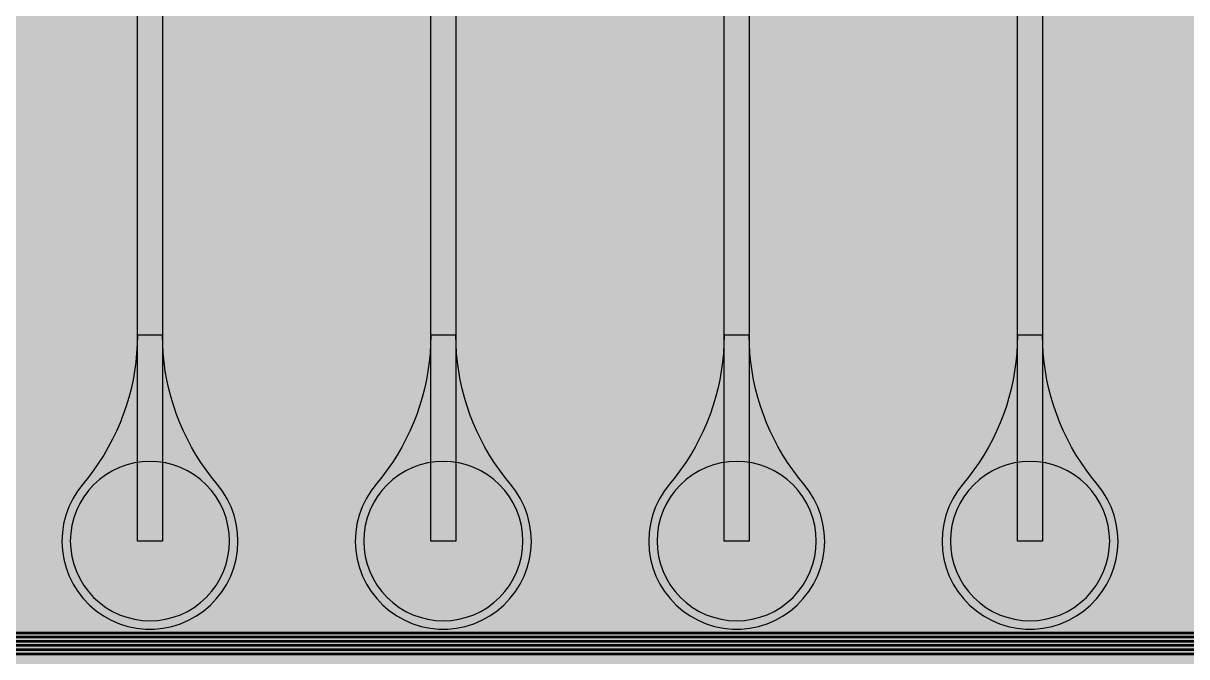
# Model space of a CAD drawing. Header units: metres. Extents: x -7240 to 10960, y -29667 to 1823.
# Drawn here: x -5403 to -4015, y -20920 to -20165 of the extents above; entities that cross this region are included whole.
import ezdxf

# ---------------------------------------------------------------- set-up
doc = ezdxf.new("R2010")
doc.units = ezdxf.units.M
for name, color, linetype in [('Metal1', 4, 'CONTINUOUS'), ('Polyimide', 7, 'CONTINUOUS'), ('Polyimide_Negative', 5, 'CONTINUOUS')]:
    doc.layers.add(name, color=color, linetype=linetype)

msp = doc.modelspace()

# ---------------------------------------------------------------- hatches: boundary and pattern name
at = {"layer": 'Polyimide'}
msp.add_hatch(color=7, dxfattribs=at).paths.add_polyline_path([(4088.5, -11806.9), (4098.7, -11851.2), (4115.6, -11893.5), (4138.6, -11932.7), (4167.4, -11968), (4201.1, -11998.5), (4239, -12023.6), (4280.3, -12042.7), (4349.2, -12073.7), (4413.2, -12113.8), (4471.3, -12162), (4522.3, -12217.7), (4565.4, -12279.7), (4599.7, -12346.9), (4624.7, -12418.2), (4639.9, -12492.2), (4645, -12567.5), (4639.9, -12642.8), (4624.7, -12716.8), (4599.7, -12788.1), (4565.4, -12855.3), (4522.3, -12917.3), (4471.3, -12973), (4413.2, -13021.2), (4349.2, -13061.3), (4280.3, -13092.3), (4239, -13111.4), (4201.1, -13136.5), (4167.4, -13167), (4138.6, -13202.3), (4115.6, -13241.5), (4098.7, -13283.8), (4088.5, -13328.1), (4085, -13373.5), (4085, -13567.5), (4099.4, -13861.6), (4142.6, -14152.8), (4214.2, -14438.4), (4313.4, -14715.5), (4439.2, -14981.7), (4590.6, -15234.2), (4766, -15470.7), (4963.7, -15688.8), (5181.8, -15886.5), (5418.3, -16061.9), (5670.8, -16213.3), (5936.9, -16339.1), (6214.1, -16438.3), (6499.7, -16509.9), (6790.9, -16553.1), (7085, -16567.5), (9960.4, -16567.5), (10038.8, -16571.4), (10116.4, -16582.9), (10192.6, -16601.9), (10266.5, -16628.4), (10337.5, -16662), (10404.8, -16702.3), (10467.9, -16749.1), (10526.1, -16801.8), (10578.8, -16860), (10625.6, -16923), (10665.9, -16990.4), (10699.5, -17061.4), (10725.9, -17135.3), (10745, -17211.4), (10756.5, -17289.1), (10760.4, -17367.5), (10760.4, -21957.3), (10721.6, -22012.9), (10686, -22070.6), (10653.6, -22130.1), (10624.5, -22191.4), (10598.9, -22254.2), (10576.8, -22318.2), (10558.3, -22383.5), (10543.4, -22449.6), (10532.2, -22516.5), (10524.7, -22583.8), (10521, -22651.5), (10521, -22719.3), (10524.7, -22787), (10532.2, -22854.4), (10543.4, -22921.2), (10558.3, -22987.4), (10576.8, -23052.6), (10598.9, -23116.7), (10624.5, -23179.5), (10653.6, -23240.7), (10686, -23300.3), (10721.6, -23357.9), (10760.4, -23413.5), (10760.4, -28667.5), (10756.5, -28745.9), (10745, -28823.6), (10725.9, -28899.7), (10699.5, -28973.6), (10665.9, -29044.6), (10625.6, -29112), (10578.8, -29175), (10526.1, -29233.2), (10467.9, -29285.9), (10404.8, -29332.7), (10337.5, -29373), (10266.5, -29406.6), (10192.6, -29433.1), (10116.4, -29452.1), (10038.8, -29463.6), (9960.4, -29467.5), (-6239.6, -29467.5), (-6318, -29463.6), (-6395.7, -29452.1), (-6471.9, -29433.1), (-6545.8, -29406.6), (-6616.7, -29373), (-6684.1, -29332.7), (-6747.1, -29285.9), (-6805.3, -29233.2), (-6858, -29175), (-6904.8, -29112), (-6945.2, -29044.6), (-6978.7, -28973.6), (-7005.2, -28899.7), (-7024.3, -28823.6), (-7035.8, -28745.9), (-7039.6, -28667.5), (-7039.6, -23426.3), (-6999.4, -23370.1), (-6962.3, -23311.6), (-6928.7, -23251.2), (-6898.5, -23189), (-6871.8, -23125.1), (-6848.8, -23059.9), (-6829.5, -22993.4), (-6814, -22926), (-6802.4, -22857.8), (-6794.6, -22789.1), (-6790.7, -22720), (-6790.7, -22650.8), (-6794.6, -22581.8), (-6802.4, -22513), (-6814, -22444.8), (-6829.5, -22377.4), (-6848.8, -22311), (-6871.8, -22245.7), (-6898.5, -22181.9), (-6928.7, -22119.7), (-6962.3, -22059.2), (-6999.4, -22000.8), (-7039.6, -21944.5), (-7039.6, -17367.5), (-7035.8, -17289.1), (-7024.3, -17211.4), (-7005.2, -17135.3), (-6978.7, -17061.4), (-6945.2, -16990.4), (-6904.8, -16923), (-6858, -16860), (-6805.3, -16801.8), (-6747.1, -16749.1), (-6684.1, -16702.3), (-6616.7, -16662), (-6545.8, -16628.4), (-6471.9, -16601.9), (-6395.7, -16582.9), (-6318, -16571.4), (-6239.6, -16567.5), (-3334, -16567.5), (-3039.9, -16553.1), (-2748.7, -16509.9), (-2463.1, -16438.3), (-2185.9, -16339.1), (-1919.8, -16213.3), (-1667.3, -16061.9), (-1430.8, -15886.5), (-1212.7, -15688.8), (-1015, -15470.7), (-839.6, -15234.2), (-688.2, -14981.7), (-562.4, -14715.5), (-463.2, -14438.4), (-391.6, -14152.8), (-348.4, -13861.6), (-334, -13567.5), (-334, -13373.5), (-337.5, -13328.1), (-347.7, -13283.8), (-364.6, -13241.5), (-387.6, -13202.3), (-416.4, -13167), (-450.1, -13136.5), (-488, -13111.4), (-529.3, -13092.3), (-529.3, -13092.3), (-598.2, -13061.3), (-662.2, -13021.2), (-720.3, -12973), (-771.3, -12917.3), (-814.4, -12855.3), (-848.7, -12788.1), (-873.7, -12716.8), (-888.9, -12642.8), (-894, -12567.5), (-888.9, -12492.2), (-873.7, -12418.2), (-848.7, -12346.9), (-814.4, -12279.7), (-771.3, -12217.7), (-720.3, -12162), (-662.2, -12113.8), (-598.2, -12073.7), (-529.3, -12042.7), (-488, -12023.6), (-450.1, -11998.5), (-416.4, -11968), (-387.6, -11932.7), (-364.6, -11893.5), (-347.7, -11851.2), (-337.5, -11806.9), (-334, -11761.5), (-334, -11074.3), (-337.5, -11028.9), (-347.7, -10984.6), (-364.6, -10942.4), (-387.6, -10903.1), (-416.4, -10867.8), (-450.1, -10837.3), (-488, -10812.2), (-529.3, -10793.2), (-529.3, -10793.2), (-598.2, -10762.1), (-662.2, -10722.1), (-720.3, -10673.8), (-771.3, -10618.1), (-814.4, -10556.1), (-848.7, -10488.9), (-873.7, -10417.6), (-888.9, -10343.7), (-894, -10268.3), (-888.9, -10193), (-873.7, -10119), (-848.7, -10047.8), (-814.4, -9980.5), (-771.3, -9918.5), (-720.3, -9862.9), (-662.2, -9814.6), (-598.2, -9774.6), (-529.3, -9743.5), (-488, -9724.5), (-450.1, -9699.4), (-416.4, -9668.8), (-387.6, -9633.5), (-364.6, -9594.3), (-347.7, -9552), (-337.5, -9507.7), (-334, -9462.4), (-334, -8775.1), (-337.5, -8729.8), (-347.7, -8685.5), (-364.6, -8643.2), (-387.6, -8604), (-416.4, -8568.7), (-450.1, -8538.1), (-488, -8513), (-529.3, -8494), (-529.3, -8494), (-598.2, -8462.9), (-662.2, -8422.9), (-720.3, -8374.6), (-771.3, -8319), (-814.4, -8257), (-848.7, -8189.7), (-873.7, -8118.5), (-888.9, -8044.5), (-894, -7969.2), (-888.9, -7893.8), (-873.7, -7819.9), (-848.7, -7748.6), (-814.4, -7681.4), (-771.3, -7619.4), (-720.3, -7563.7), (-662.2, -7515.4), (-598.2, -7475.4), (-529.3, -7444.3), (-529.3, -7444.3), (-488, -7425.3), (-450.1, -7400.2), (-416.4, -7369.7), (-387.6, -7334.4), (-364.6, -7295.1), (-347.7, -7252.9), (-337.5, -7208.6), (-334, -7163.2), (-334, -6476), (-337.5, -6430.6), (-347.7, -6386.3), (-364.6, -6344), (-387.6, -6304.8), (-416.4, -6269.5), (-450.1, -6239), (-488, -6213.9), (-529.3, -6194.8), (-529.3, -6194.8), (-598.2, -6163.8), (-662.2, -6123.7), (-720.3, -6075.5), (-771.3, -6019.8), (-814.4, -5957.8), (-848.7, -5890.6), (-873.7, -5819.3), (-888.9, -5745.3), (-894, -5670), (-888.9, -5594.7), (-873.7, -5520.7), (-848.7, -5449.4), (-814.4, -5382.2), (-771.3, -5320.2), (-720.3, -5264.5), (-662.2, -5216.3), (-598.2, -5176.2), (-529.3, -5145.2), (-529.3, -5145.2), (-488, -5126.1), (-450.1, -5101), (-416.4, -5070.5), (-387.6, -5035.2), (-364.6, -4996), (-347.7, -4953.7), (-337.5, -4909.4), (-334, -4864), (-334, 380), (-334, 1522.5), (-289, 1522.5), (-288.8, 1515.6), (-288.1, 1508.8), (-287, 1502), (-285.4, 1495.3), (-283.4, 1488.7), (-281, 1482.3), (-278.2, 1476.1), (-274.9, 1470), (-271.3, 1464.2), (-267.3, 1458.6), (-262.9, 1453.3), (-258.2, 1448.3), (-253.2, 1443.6), (-247.9, 1439.2), (-242.3, 1435.2), (-236.5, 1431.6), (-230.4, 1428.3), (-224.2, 1425.5), (-217.8, 1423.1), (-211.2, 1421.1), (-204.5, 1419.5), (-197.7, 1418.4), (-190.9, 1417.7), (-184, 1417.5), (-177.1, 1417.7), (-170.3, 1418.4), (-163.5, 1419.5), (-156.8, 1421.1), (-150.2, 1423.1), (-143.8, 1425.5), (-137.6, 1428.3), (-131.5, 1431.6), (-125.7, 1435.2), (-120.1, 1439.2), (-114.8, 1443.6), (-109.8, 1448.3), (-105.1, 1453.3), (-100.7, 1458.6), (-96.7, 1464.2), (-93.1, 1470), (-89.8, 1476.1), (-87, 1482.3), (-84.6, 1488.7), (-82.6, 1495.3), (-81, 1502), (-79.9, 1508.8), (-79.2, 1515.6), (-79, 1522.5), (1786, 1522.5), (3835, 1522.5), (3835.2, 1529), (3835.9, 1535.6), (3836.9, 1542), (3838.4, 1548.4), (3840.3, 1554.6), (3842.6, 1560.8), (3845.3, 1566.7), (3848.4, 1572.5), (3851.9, 1578.1), (3855.7, 1583.4), (3859.8, 1588.4), (3864.3, 1593.2), (3869.1, 1597.7), (3874.1, 1601.8), (3879.4, 1605.6), (3885, 1609.1), (3890.8, 1612.2), (3896.7, 1614.9), (3902.9, 1617.2), (3909.1, 1619.1), (3915.5, 1620.6), (3921.9, 1621.6), (3928.5, 1622.3), (3935, 1622.5), (3941.5, 1622.3), (3948.1, 1621.6), (3954.5, 1620.6), (3960.9, 1619.1), (3967.1, 1617.2), (3973.3, 1614.9), (3979.2, 1612.2), (3985, 1609.1), (3990.6, 1605.6), (3995.9, 1601.8), (4000.9, 1597.7), (4005.7, 1593.2), (4010.2, 1588.4), (4014.3, 1583.4), (4018.1, 1578.1), (4021.6, 1572.5), (4024.7, 1566.7), (4027.4, 1560.8), (4029.7, 1554.6), (4031.6, 1548.4), (4033.1, 1542), (4034.1, 1535.6), (4034.8, 1529), (4035, 1522.5), (4085, 1522.5), (4085, 380), (4085, 330), (4085, -4864), (4088.5, -4909.4), (4098.7, -4953.7), (4115.6, -4996), (4138.6, -5035.2), (4167.4, -5070.5), (4201.1, -5101), (4239, -5126.1), (4280.3, -5145.2), (4280.3, -5145.2), (4349.2, -5176.2), (4413.2, -5216.3), (4471.3, -5264.5), (4522.3, -5320.2), (4565.4, -5382.2), (4599.7, -5449.4), (4624.7, -5520.7), (4639.9, -5594.7), (4645, -5670), (4639.9, -5745.3), (4624.7, -5819.3), (4599.7, -5890.6), (4565.4, -5957.8), (4522.3, -6019.8), (4471.3, -6075.5), (4413.2, -6123.7), (4349.2, -6163.8), (4280.3, -6194.8), (4239, -6213.9), (4201.1, -6239), (4167.4, -6269.5), (4138.6, -6304.8), (4115.6, -6344), (4098.7, -6386.3), (4088.5, -6430.6), (4085, -6476), (4085, -11761.5), (4088.5, -11806.9)])

# ---------------------------------------------------------------- linework, layer by layer
at = {"layer": 'Metal1'}
for points in [[(1093.9, -18191.7), (1093.9, -22252.9), (1063.3, -22283.5), (-5912.5, -22283.5), (-5943.1, -22252.9), (-5943.1, -19921.6), (-5912.5, -19891), (-4231.7, -19891), (-4197.8, -19920.2), (-4187.1, -20060.2), (-4187.1, -20782.5), (-4217.1, -20782.5), (-4217.1, -20060.2), (-4206.4, -19923.8), (-4232.5, -19893), (-5911.7, -19893), (-5941.1, -19922.4), (-5941.1, -22252.1), (-5911.7, -22281.5), (1062.5, -22281.5), (1091.9, -22252.1), (1091.9, -18191.7)], [(1083.9, -18191.7), (1083.9, -22242.9), (1053.3, -22273.5), (-5902.5, -22273.5), (-5933.1, -22242.9), (-5933.1, -19931.6), (-5902.5, -19901), (-4581.7, -19901), (-4547.8, -19930.2), (-4537.1, -20068.2), (-4537.1, -20782.5), (-4567.1, -20782.5), (-4567.1, -20068.2), (-4556.5, -19933.8), (-4582.5, -19903), (-5901.7, -19903), (-5931.1, -19932.4), (-5931.1, -22242.1), (-5901.7, -22271.5), (1052.5, -22271.5), (1081.9, -22242.1), (1081.9, -18191.7)], [(1073.9, -18191.7), (1073.9, -22232.9), (1043.3, -22263.5), (-5892.5, -22263.5), (-5923.1, -22232.9), (-5923.1, -19941.6), (-5892.5, -19911), (-4931.7, -19911), (-4897.8, -19940.2), (-4887.1, -20076.2), (-4887.1, -20782.5), (-4917.1, -20782.5), (-4917.1, -20076.2), (-4906.5, -19943.8), (-4932.5, -19913), (-5891.7, -19913), (-5921.1, -19942.4), (-5921.1, -22232.1), (-5891.7, -22261.5), (1042.5, -22261.5), (1071.9, -22232.1), (1071.9, -18191.7)], [(1063.9, -18191.7), (1063.9, -22222.9), (1033.3, -22253.5), (-5882.5, -22253.5), (-5913.1, -22222.9), (-5913.1, -19951.6), (-5882.5, -19921), (-5281.7, -19921), (-5247.7, -19950.2), (-5237.1, -20084.2), (-5237.1, -20782.5), (-5267.1, -20782.5), (-5267.1, -20084.2), (-5256.5, -19953.8), (-5282.5, -19923), (-5881.7, -19923), (-5911.1, -19952.4), (-5911.1, -22222.1), (-5881.7, -22251.5), (1032.5, -22251.5), (1061.9, -22222.1), (1061.9, -18191.7)], [(1058.9, -18191.7), (1058.9, -22217.9), (1028.3, -22248.5), (-5877.5, -22248.5), (-5908.1, -22217.9), (-5908.1, -20921.6), (-5877.5, -20891), (143.3, -20891), (179.6, -20919.2), (187.9, -20982.8), (187.9, -21152.5), (157.9, -21152.5), (157.9, -20982.8), (166.1, -20924.8), (142.5, -20893), (-5876.7, -20893), (-5906.1, -20922.4), (-5906.1, -22217.1), (-5876.7, -22246.5), (1027.5, -22246.5), (1056.9, -22217.1), (1056.9, -18191.7)], [(1053.9, -18191.7), (1053.9, -22212.9), (1023.3, -22243.5), (-5872.5, -22243.5), (-5903.1, -22212.9), (-5903.1, -20926.6), (-5872.5, -20896), (-31.7, -20896), (1.8, -20925.4), (12.9, -21086.2), (12.9, -21892.5), (-17.1, -21892.5), (-17.1, -21086.2), (-6.1, -20928.6), (-32.5, -20898), (-5871.7, -20898), (-5901.1, -20927.4), (-5901.1, -22212.1), (-5871.7, -22241.5), (1022.5, -22241.5), (1051.9, -22212.1), (1051.9, -18191.7)], [(1048.9, -18191.7), (1048.9, -22207.9), (1018.3, -22238.5), (-5867.5, -22238.5), (-5898.1, -22207.9), (-5898.1, -20931.6), (-5867.5, -20901), (-348.1, -20901), (-299, -20923.6), (-247.4, -20997.3), (-164.1, -21145.1), (-190.2, -21159.9), (-273.5, -21012), (-308.2, -20932.6), (-348.6, -20903), (-5866.7, -20903), (-5896.1, -20932.4), (-5896.1, -22207.1), (-5866.7, -22236.5), (1017.5, -22236.5), (1046.9, -22207.1), (1046.9, -18191.7)], [(1043.9, -18191.7), (1043.9, -22202.9), (1013.3, -22233.5), (-5862.5, -22233.5), (-5893.1, -22202.9), (-5893.1, -20936.6), (-5862.5, -20906), (-381.7, -20906), (-348.1, -20935.4), (-337.1, -21094.2), (-337.1, -21892.5), (-367.1, -21892.5), (-367.1, -21094.2), (-356.1, -20938.6), (-382.5, -20908), (-5861.7, -20908), (-5891.1, -20937.4), (-5891.1, -22202.1), (-5861.7, -22231.5), (1012.5, -22231.5), (1041.9, -22202.1), (1041.9, -18191.7)], [(1038.9, -18191.7), (1038.9, -22197.9), (1008.3, -22228.5), (-5857.5, -22228.5), (-5888.1, -22197.9), (-5888.1, -20941.6), (-5857.5, -20911), (-698.1, -20911), (-648.4, -20933), (-600.1, -20998.6), (-514.2, -21144.9), (-540.1, -21160.1), (-626, -21013.8), (-657.9, -20942.7), (-698.6, -20913), (-5856.7, -20913), (-5886.1, -20942.4), (-5886.1, -22197.1), (-5856.7, -22226.5), (1007.5, -22226.5), (1036.9, -22197.1), (1036.9, -18191.7)], [(1033.9, -18191.7), (1033.9, -22192.9), (1003.3, -22223.5), (-5852.5, -22223.5), (-5883.1, -22192.9), (-5883.1, -20946.6), (-5852.5, -20916), (-731.7, -20916), (-698.1, -20945.3), (-687.1, -21102.2), (-687.1, -21892.5), (-717.1, -21892.5), (-717.1, -21102.2), (-706.1, -20948.7), (-732.5, -20918), (-5851.7, -20918), (-5881.1, -20947.4), (-5881.1, -22192.1), (-5851.7, -22221.5), (1002.5, -22221.5), (1031.9, -22192.1), (1031.9, -18191.7)]]:
    msp.add_lwpolyline(points, dxfattribs=at)
for points in [[(-5267.1, -20536.9), (-5267.3, -20547.7), (-5268, -20558.4), (-5269, -20569.1), (-5270.5, -20579.7), (-5272.3, -20590.3), (-5274.6, -20600.8), (-5277.3, -20611.1), (-5280.4, -20621.4), (-5283.9, -20631.6), (-5287.8, -20641.6), (-5292.1, -20651.4), (-5296.7, -20661.1), (-5301.8, -20670.6), (-5307.2, -20679.9), (-5312.9, -20688.9), (-5319, -20697.7), (-5325.5, -20706.3), (-5332.3, -20714.6), (-5338.7, -20723.1), (-5344.2, -20732.1), (-5348.9, -20741.7), (-5352.5, -20751.6), (-5355.1, -20761.9), (-5356.6, -20772.4), (-5357.1, -20783), (-5356.5, -20793.6), (-5354.9, -20804.1), (-5352.2, -20814.3), (-5348.5, -20824.2), (-5343.8, -20833.7), (-5338.1, -20842.7), (-5331.6, -20851.1), (-5324.3, -20858.8), (-5316.2, -20865.7), (-5307.5, -20871.7), (-5298.2, -20876.8), (-5288.5, -20881), (-5278.4, -20884.2), (-5268, -20886.3), (-5257.4, -20887.4), (-5246.8, -20887.4), (-5236.3, -20886.3), (-5225.9, -20884.2), (-5215.8, -20881), (-5206, -20876.8), (-5196.7, -20871.7), (-5188, -20865.7), (-5180, -20858.8), (-5172.6, -20851.1), (-5166.1, -20842.7), (-5160.5, -20833.7), (-5155.8, -20824.2), (-5152.1, -20814.3), (-5149.4, -20804.1), (-5147.7, -20793.6), (-5147.1, -20783), (-5147.6, -20772.4), (-5149.2, -20761.9), (-5151.8, -20751.6), (-5155.4, -20741.7), (-5160, -20732.1), (-5165.6, -20723.1), (-5172, -20714.6), (-5178.8, -20706.3), (-5185.2, -20697.7), (-5191.3, -20688.9), (-5197.1, -20679.9), (-5202.5, -20670.6), (-5207.5, -20661.1), (-5212.2, -20651.4), (-5216.4, -20641.6), (-5220.3, -20631.6), (-5223.8, -20621.4), (-5226.9, -20611.1), (-5229.6, -20600.8), (-5231.9, -20590.3), (-5233.8, -20579.7), (-5235.2, -20569.1), (-5236.3, -20558.4), (-5236.9, -20547.7), (-5237.1, -20536.9), (-5267.1, -20536.9)], [(-4917.1, -20536.9), (-4917.3, -20547.7), (-4918, -20558.4), (-4919, -20569.1), (-4920.5, -20579.7), (-4922.3, -20590.3), (-4924.6, -20600.8), (-4927.3, -20611.1), (-4930.4, -20621.4), (-4933.9, -20631.6), (-4937.8, -20641.6), (-4942.1, -20651.4), (-4946.7, -20661.1), (-4951.8, -20670.6), (-4957.2, -20679.9), (-4962.9, -20688.9), (-4969, -20697.7), (-4975.5, -20706.3), (-4982.3, -20714.6), (-4988.7, -20723.1), (-4994.2, -20732.1), (-4998.9, -20741.7), (-5002.5, -20751.6), (-5005.1, -20761.9), (-5006.6, -20772.4), (-5007.1, -20783), (-5006.5, -20793.6), (-5004.9, -20804.1), (-5002.2, -20814.3), (-4998.5, -20824.2), (-4993.8, -20833.7), (-4988.1, -20842.7), (-4981.6, -20851.1), (-4974.3, -20858.8), (-4966.2, -20865.7), (-4957.5, -20871.7), (-4948.2, -20876.8), (-4938.5, -20881), (-4928.4, -20884.2), (-4918, -20886.3), (-4907.4, -20887.4), (-4896.8, -20887.4), (-4886.3, -20886.3), (-4875.9, -20884.2), (-4865.8, -20881), (-4856, -20876.8), (-4846.7, -20871.7), (-4838, -20865.7), (-4830, -20858.8), (-4822.6, -20851.1), (-4816.1, -20842.7), (-4810.5, -20833.7), (-4805.8, -20824.2), (-4802.1, -20814.3), (-4799.4, -20804.1), (-4797.7, -20793.6), (-4797.1, -20783), (-4797.6, -20772.4), (-4799.2, -20761.9), (-4801.8, -20751.6), (-4805.4, -20741.7), (-4810, -20732.1), (-4815.6, -20723.1), (-4822, -20714.6), (-4828.8, -20706.3), (-4835.2, -20697.7), (-4841.3, -20688.9), (-4847.1, -20679.9), (-4852.5, -20670.6), (-4857.5, -20661.1), (-4862.2, -20651.4), (-4866.4, -20641.6), (-4870.3, -20631.6), (-4873.8, -20621.4), (-4876.9, -20611.1), (-4879.6, -20600.8), (-4881.9, -20590.3), (-4883.8, -20579.7), (-4885.2, -20569.1), (-4886.3, -20558.4), (-4886.9, -20547.7), (-4887.1, -20536.9), (-4917.1, -20536.9)], [(-4567.1, -20536.9), (-4567.3, -20547.7), (-4568, -20558.4), (-4569, -20569.1), (-4570.5, -20579.7), (-4572.3, -20590.3), (-4574.6, -20600.8), (-4577.3, -20611.1), (-4580.4, -20621.4), (-4583.9, -20631.6), (-4587.8, -20641.6), (-4592.1, -20651.4), (-4596.7, -20661.1), (-4601.8, -20670.6), (-4607.2, -20679.9), (-4612.9, -20688.9), (-4619, -20697.7), (-4625.5, -20706.3), (-4632.3, -20714.6), (-4638.7, -20723.1), (-4644.2, -20732.1), (-4648.9, -20741.7), (-4652.5, -20751.6), (-4655.1, -20761.9), (-4656.6, -20772.4), (-4657.1, -20783), (-4656.5, -20793.6), (-4654.9, -20804.1), (-4652.2, -20814.3), (-4648.5, -20824.2), (-4643.8, -20833.7), (-4638.1, -20842.7), (-4631.6, -20851.1), (-4624.3, -20858.8), (-4616.2, -20865.7), (-4607.5, -20871.7), (-4598.2, -20876.8), (-4588.5, -20881), (-4578.4, -20884.2), (-4568, -20886.3), (-4557.4, -20887.4), (-4546.8, -20887.4), (-4536.3, -20886.3), (-4525.9, -20884.2), (-4515.8, -20881), (-4506, -20876.8), (-4496.7, -20871.7), (-4488, -20865.7), (-4480, -20858.8), (-4472.6, -20851.1), (-4466.1, -20842.7), (-4460.5, -20833.7), (-4455.8, -20824.2), (-4452.1, -20814.3), (-4449.4, -20804.1), (-4447.7, -20793.6), (-4447.1, -20783), (-4447.6, -20772.4), (-4449.2, -20761.9), (-4451.8, -20751.6), (-4455.4, -20741.7), (-4460, -20732.1), (-4465.6, -20723.1), (-4472, -20714.6), (-4478.8, -20706.3), (-4485.2, -20697.7), (-4491.3, -20688.9), (-4497.1, -20679.9), (-4502.5, -20670.6), (-4507.5, -20661.1), (-4512.2, -20651.4), (-4516.4, -20641.6), (-4520.3, -20631.6), (-4523.8, -20621.4), (-4526.9, -20611.1), (-4529.6, -20600.8), (-4531.9, -20590.3), (-4533.8, -20579.7), (-4535.2, -20569.1), (-4536.3, -20558.4), (-4536.9, -20547.7), (-4537.1, -20536.9), (-4567.1, -20536.9)], [(-4217.1, -20536.9), (-4217.3, -20547.7), (-4218, -20558.4), (-4219, -20569.1), (-4220.5, -20579.7), (-4222.3, -20590.3), (-4224.6, -20600.8), (-4227.3, -20611.1), (-4230.4, -20621.4), (-4233.9, -20631.6), (-4237.8, -20641.6), (-4242.1, -20651.4), (-4246.7, -20661.1), (-4251.8, -20670.6), (-4257.2, -20679.9), (-4262.9, -20688.9), (-4269, -20697.7), (-4275.5, -20706.3), (-4282.3, -20714.6), (-4288.7, -20723.1), (-4294.2, -20732.1), (-4298.9, -20741.7), (-4302.5, -20751.6), (-4305.1, -20761.9), (-4306.6, -20772.4), (-4307.1, -20783), (-4306.5, -20793.6), (-4304.9, -20804.1), (-4302.2, -20814.3), (-4298.5, -20824.2), (-4293.8, -20833.7), (-4288.1, -20842.7), (-4281.6, -20851.1), (-4274.3, -20858.8), (-4266.2, -20865.7), (-4257.5, -20871.7), (-4248.2, -20876.8), (-4238.5, -20881), (-4228.4, -20884.2), (-4218, -20886.3), (-4207.4, -20887.4), (-4196.8, -20887.4), (-4186.3, -20886.3), (-4175.9, -20884.2), (-4165.8, -20881), (-4156, -20876.8), (-4146.7, -20871.7), (-4138, -20865.7), (-4130, -20858.8), (-4122.6, -20851.1), (-4116.1, -20842.7), (-4110.5, -20833.7), (-4105.8, -20824.2), (-4102.1, -20814.3), (-4099.4, -20804.1), (-4097.7, -20793.6), (-4097.1, -20783), (-4097.6, -20772.4), (-4099.2, -20761.9), (-4101.8, -20751.6), (-4105.4, -20741.7), (-4110, -20732.1), (-4115.6, -20723.1), (-4122, -20714.6), (-4128.8, -20706.3), (-4135.2, -20697.7), (-4141.3, -20688.9), (-4147.1, -20679.9), (-4152.5, -20670.6), (-4157.5, -20661.1), (-4162.2, -20651.4), (-4166.4, -20641.6), (-4170.3, -20631.6), (-4173.8, -20621.4), (-4176.9, -20611.1), (-4179.6, -20600.8), (-4181.9, -20590.3), (-4183.8, -20579.7), (-4185.2, -20569.1), (-4186.3, -20558.4), (-4186.9, -20547.7), (-4187.1, -20536.9), (-4217.1, -20536.9)]]:
    msp.add_lwpolyline(points, close=True, dxfattribs=at)
at = {"layer": 'Polyimide_Negative'}
for points in [[(-5157.1, -20782.5), (-5157.6, -20773.2), (-5159, -20764), (-5161.2, -20754.9), (-5164.4, -20746.1), (-5168.3, -20737.7), (-5173.1, -20729.7), (-5178.7, -20722.2), (-5184.9, -20715.3), (-5191.9, -20709.1), (-5199.3, -20703.5), (-5207.3, -20698.7), (-5215.8, -20694.7), (-5224.5, -20691.6), (-5233.6, -20689.3), (-5242.8, -20688), (-5252.1, -20687.5), (-5261.4, -20688), (-5270.7, -20689.3), (-5279.7, -20691.6), (-5288.5, -20694.7), (-5296.9, -20698.7), (-5304.9, -20703.5), (-5312.4, -20709.1), (-5319.3, -20715.3), (-5325.6, -20722.2), (-5331.1, -20729.7), (-5335.9, -20737.7), (-5339.9, -20746.1), (-5343, -20754.9), (-5345.3, -20764), (-5346.7, -20773.2), (-5347.1, -20782.5), (-5346.7, -20791.8), (-5345.3, -20801), (-5343, -20810.1), (-5339.9, -20818.9), (-5335.9, -20827.3), (-5331.1, -20835.3), (-5325.6, -20842.8), (-5319.3, -20849.7), (-5312.4, -20855.9), (-5304.9, -20861.5), (-5296.9, -20866.3), (-5288.5, -20870.3), (-5279.7, -20873.4), (-5270.7, -20875.7), (-5261.4, -20877), (-5252.1, -20877.5), (-5242.8, -20877), (-5233.6, -20875.7), (-5224.5, -20873.4), (-5215.8, -20870.3), (-5207.3, -20866.3), (-5199.3, -20861.5), (-5191.9, -20855.9), (-5184.9, -20849.7), (-5178.7, -20842.8), (-5173.1, -20835.3), (-5168.3, -20827.3), (-5164.4, -20818.9), (-5161.2, -20810.1), (-5159, -20801), (-5157.6, -20791.8), (-5157.1, -20782.5)], [(-4807.1, -20782.5), (-4807.6, -20773.2), (-4809, -20764), (-4811.2, -20754.9), (-4814.4, -20746.1), (-4818.3, -20737.7), (-4823.1, -20729.7), (-4828.7, -20722.2), (-4834.9, -20715.3), (-4841.9, -20709.1), (-4849.3, -20703.5), (-4857.3, -20698.7), (-4865.8, -20694.7), (-4874.5, -20691.6), (-4883.6, -20689.3), (-4892.8, -20688), (-4902.1, -20687.5), (-4911.4, -20688), (-4920.7, -20689.3), (-4929.7, -20691.6), (-4938.5, -20694.7), (-4946.9, -20698.7), (-4954.9, -20703.5), (-4962.4, -20709.1), (-4969.3, -20715.3), (-4975.6, -20722.2), (-4981.1, -20729.7), (-4985.9, -20737.7), (-4989.9, -20746.1), (-4993, -20754.9), (-4995.3, -20764), (-4996.7, -20773.2), (-4997.1, -20782.5), (-4996.7, -20791.8), (-4995.3, -20801), (-4993, -20810.1), (-4989.9, -20818.9), (-4985.9, -20827.3), (-4981.1, -20835.3), (-4975.6, -20842.8), (-4969.3, -20849.7), (-4962.4, -20855.9), (-4954.9, -20861.5), (-4946.9, -20866.3), (-4938.5, -20870.3), (-4929.7, -20873.4), (-4920.7, -20875.7), (-4911.4, -20877), (-4902.1, -20877.5), (-4892.8, -20877), (-4883.6, -20875.7), (-4874.5, -20873.4), (-4865.8, -20870.3), (-4857.3, -20866.3), (-4849.3, -20861.5), (-4841.9, -20855.9), (-4834.9, -20849.7), (-4828.7, -20842.8), (-4823.1, -20835.3), (-4818.3, -20827.3), (-4814.4, -20818.9), (-4811.2, -20810.1), (-4809, -20801), (-4807.6, -20791.8), (-4807.1, -20782.5)], [(-4457.1, -20782.5), (-4457.6, -20773.2), (-4459, -20764), (-4461.2, -20754.9), (-4464.4, -20746.1), (-4468.3, -20737.7), (-4473.1, -20729.7), (-4478.7, -20722.2), (-4484.9, -20715.3), (-4491.9, -20709.1), (-4499.3, -20703.5), (-4507.3, -20698.7), (-4515.8, -20694.7), (-4524.5, -20691.6), (-4533.6, -20689.3), (-4542.8, -20688), (-4552.1, -20687.5), (-4561.4, -20688), (-4570.7, -20689.3), (-4579.7, -20691.6), (-4588.5, -20694.7), (-4596.9, -20698.7), (-4604.9, -20703.5), (-4612.4, -20709.1), (-4619.3, -20715.3), (-4625.6, -20722.2), (-4631.1, -20729.7), (-4635.9, -20737.7), (-4639.9, -20746.1), (-4643, -20754.9), (-4645.3, -20764), (-4646.7, -20773.2), (-4647.1, -20782.5), (-4646.7, -20791.8), (-4645.3, -20801), (-4643, -20810.1), (-4639.9, -20818.9), (-4635.9, -20827.3), (-4631.1, -20835.3), (-4625.6, -20842.8), (-4619.3, -20849.7), (-4612.4, -20855.9), (-4604.9, -20861.5), (-4596.9, -20866.3), (-4588.5, -20870.3), (-4579.7, -20873.4), (-4570.7, -20875.7), (-4561.4, -20877), (-4552.1, -20877.5), (-4542.8, -20877), (-4533.6, -20875.7), (-4524.5, -20873.4), (-4515.8, -20870.3), (-4507.3, -20866.3), (-4499.3, -20861.5), (-4491.9, -20855.9), (-4484.9, -20849.7), (-4478.7, -20842.8), (-4473.1, -20835.3), (-4468.3, -20827.3), (-4464.4, -20818.9), (-4461.2, -20810.1), (-4459, -20801), (-4457.6, -20791.8), (-4457.1, -20782.5)], [(-4107.1, -20782.5), (-4107.6, -20773.2), (-4109, -20764), (-4111.2, -20754.9), (-4114.4, -20746.1), (-4118.3, -20737.7), (-4123.1, -20729.7), (-4128.7, -20722.2), (-4134.9, -20715.3), (-4141.9, -20709.1), (-4149.3, -20703.5), (-4157.3, -20698.7), (-4165.8, -20694.7), (-4174.5, -20691.6), (-4183.6, -20689.3), (-4192.8, -20688), (-4202.1, -20687.5), (-4211.4, -20688), (-4220.7, -20689.3), (-4229.7, -20691.6), (-4238.5, -20694.7), (-4246.9, -20698.7), (-4254.9, -20703.5), (-4262.4, -20709.1), (-4269.3, -20715.3), (-4275.6, -20722.2), (-4281.1, -20729.7), (-4285.9, -20737.7), (-4289.9, -20746.1), (-4293, -20754.9), (-4295.3, -20764), (-4296.7, -20773.2), (-4297.1, -20782.5), (-4296.7, -20791.8), (-4295.3, -20801), (-4293, -20810.1), (-4289.9, -20818.9), (-4285.9, -20827.3), (-4281.1, -20835.3), (-4275.6, -20842.8), (-4269.3, -20849.7), (-4262.4, -20855.9), (-4254.9, -20861.5), (-4246.9, -20866.3), (-4238.5, -20870.3), (-4229.7, -20873.4), (-4220.7, -20875.7), (-4211.4, -20877), (-4202.1, -20877.5), (-4192.8, -20877), (-4183.6, -20875.7), (-4174.5, -20873.4), (-4165.8, -20870.3), (-4157.3, -20866.3), (-4149.3, -20861.5), (-4141.9, -20855.9), (-4134.9, -20849.7), (-4128.7, -20842.8), (-4123.1, -20835.3), (-4118.3, -20827.3), (-4114.4, -20818.9), (-4111.2, -20810.1), (-4109, -20801), (-4107.6, -20791.8), (-4107.1, -20782.5)]]:
    msp.add_lwpolyline(points, close=True, dxfattribs=at)

doc.saveas('drawing.dxf')
